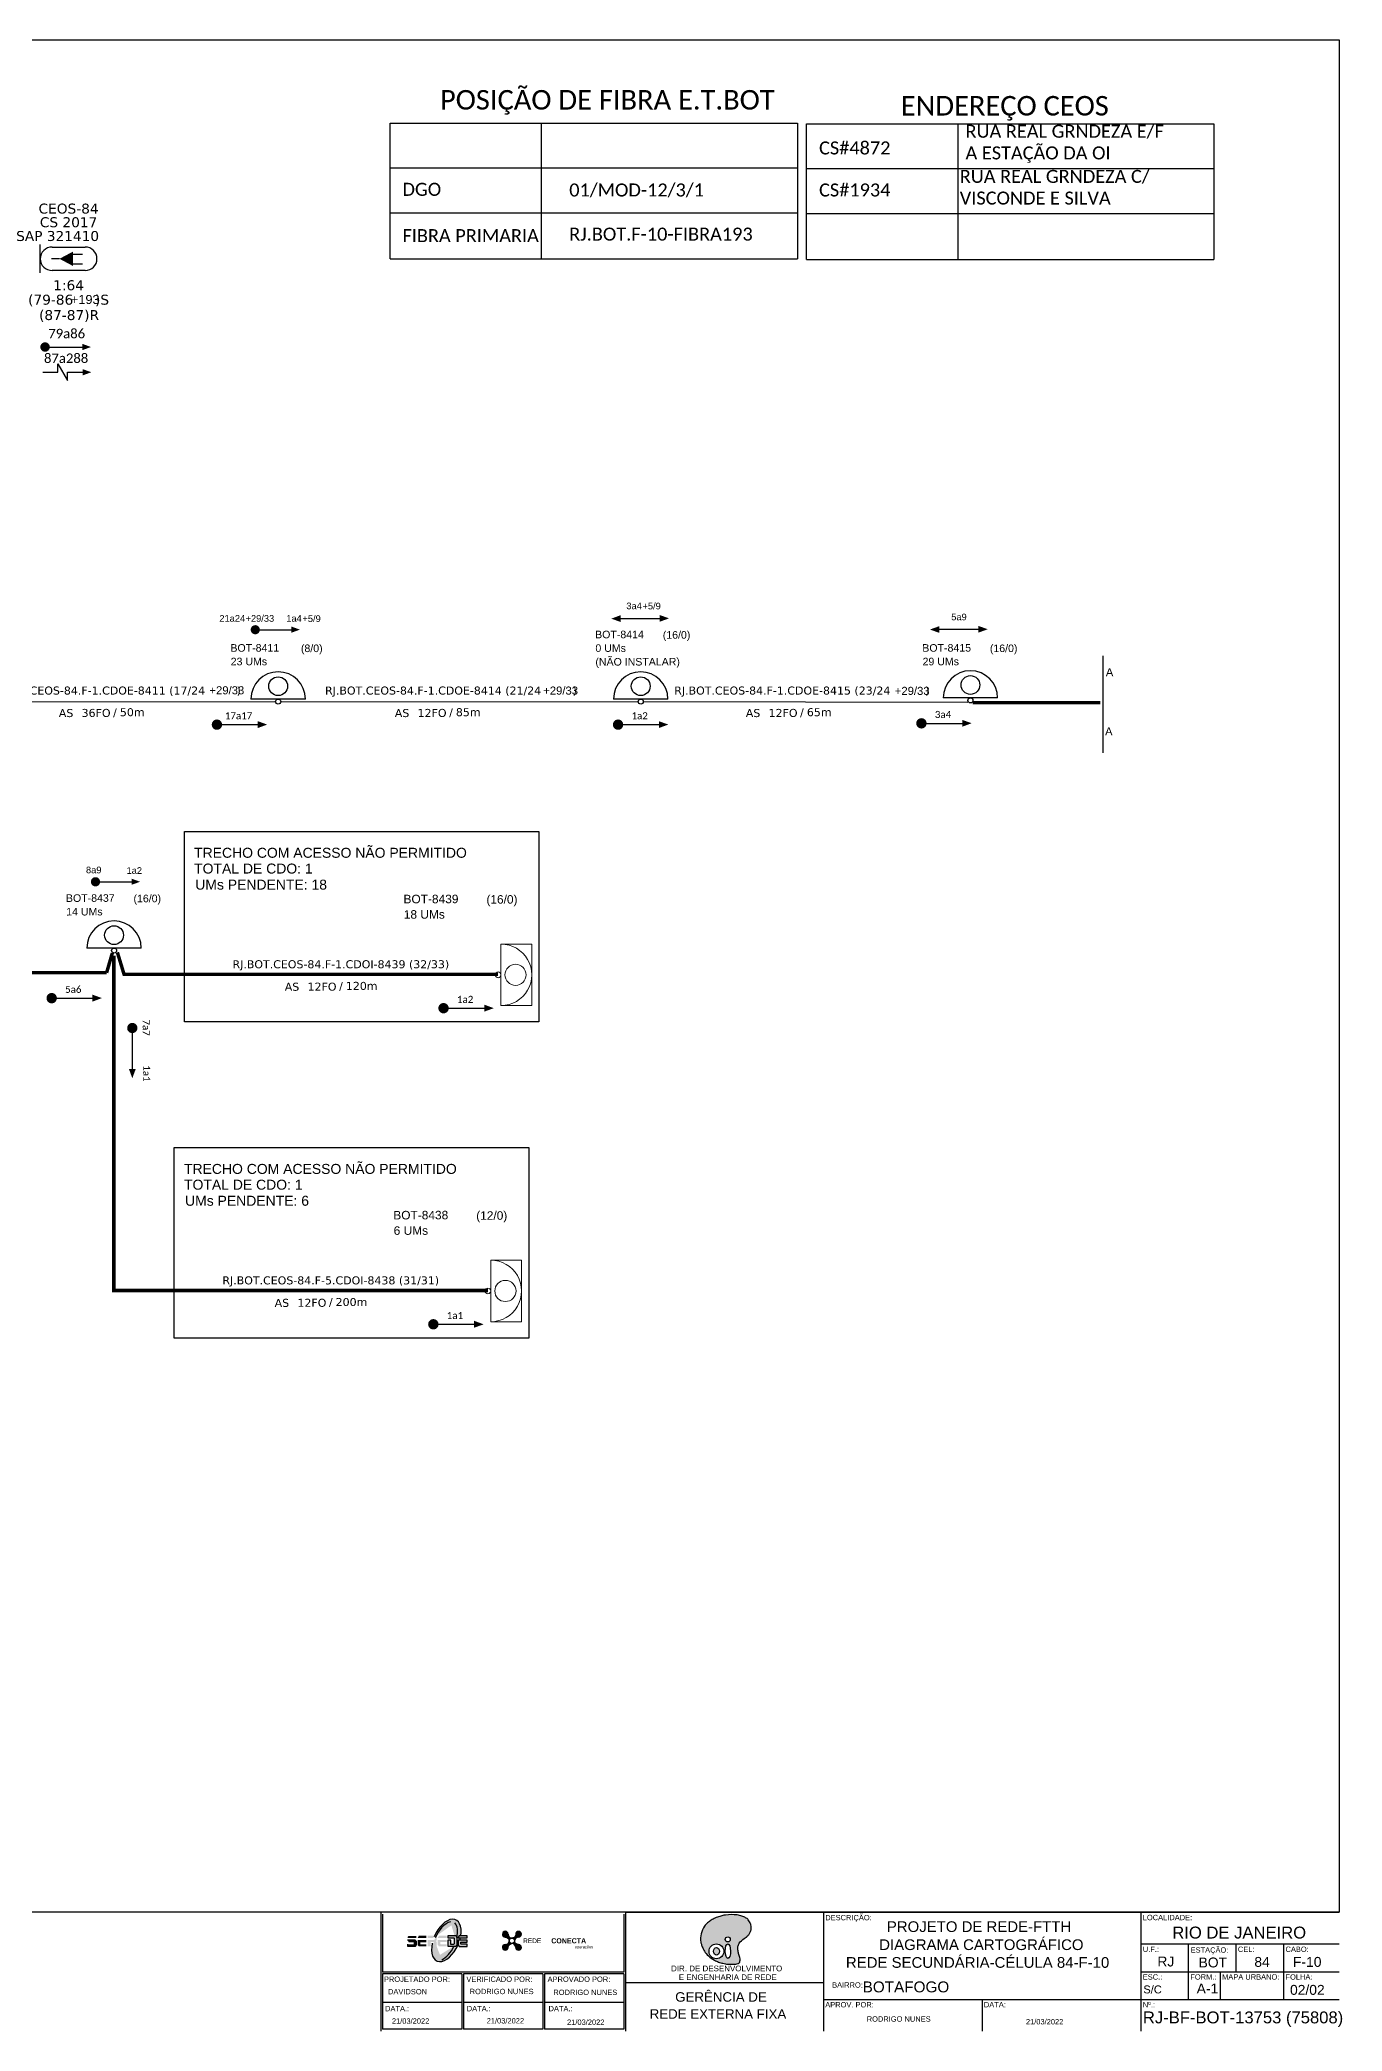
# Paper-space layout 'p(02)' of a CAD drawing. Header units: millimetres. Extents: x -20 to 278, y -8 to 203.
# Drawn here: x 140.3 to 278.1, y -7.5 to 203.3 of the extents above; entities that cross this region are included whole.
import ezdxf
from ezdxf.enums import TextEntityAlignment as Align

# ---------------------------------------------------------------- set-up
doc = ezdxf.new("R2010")
doc.units = ezdxf.units.MM
doc.header["$LTSCALE"] = 0.1
for name, color, linetype, lineweight in [("20.0-LEGENDA DOS CDO'S", 1, 'Continuous', 0), ('20.2-CDO_POSTE', 1, 'Continuous', 5), ('40.1-ETIQUETAS', 1, 'Continuous', 20)]:
    doc.layers.add(name, color=color, linetype=linetype, lineweight=lineweight)
for name, color, linetype in [('20.4-CEOS', 1, 'Continuous'), ('CAP a instalar', 1, 'Continuous'), ('SETA', 7, 'Continuous'), ('surveys legendas', 7, 'Continuous')]:
    doc.layers.add(name, color=color, linetype=linetype)
doc.styles.add('ARIAL', font='arial.ttf')
doc.styles.add('NORMOGRAFO', font='arial.ttf')
doc.styles.add('ROMANS', font='arial.ttf')
doc.styles.add('siredit', font='verdana.ttf')
doc.styles.add('WMF-Calibri0', font='calibri.ttf')
doc.linetypes.add('FENCELINE1', pattern='A,0.25,-0.1,[133,ltypeshp.shx,S=0.1,R=0,X=-0.1,Y=0],-0.1,1', length=1.45)

# ---------------------------------------------------------------- blocks, each defined once
blk = doc.blocks.new('CDOE-TEXTO PADRÃO')
at = {"layer": "20.0-LEGENDA DOS CDO'S", "color": 0, "style": 'ARIAL'}
for tag, p in [('CDO_N', (0.49, 7.39)), ('CORDOALHA', (0.5, 4.33)), ('SAP', (0.51, 1.67)), ('SPLITER_1', (0.59, -0.91)), ('SPLITER_2', (0.6, -3.55)), ('(XX-XX_F)S', (0.54, -8.29)), ('(XX-XX_L)S', (0.55, -10.83)), ('UMS', (0.55, -13.15))]:
    blk.add_attdef(tag, p, '', height=1.7, rotation=0.118, dxfattribs=at)
blk.add_attdef('FIBRAS_UTILIZADAS', text='', height=1.7, rotation=0.118, dxfattribs=at).set_placement((19.77, 7.43), align=Align.CENTER)
blk = doc.blocks.new('ETIQUETA_RS5F')
at = {"layer": '40.1-ETIQUETAS', "color": 0, "style": 'siredit'}
blk.add_text('/', height=1.5, dxfattribs=at).set_placement((1.55, -1.95), align=Align.MIDDLE_RIGHT)
for tag, p in [('ETIQUETA_R_PRIMARIA', (1.18, 4.1)), ('ETIQUETA_R_SECUNDARIA', (1.18, 2.1)), ('F_ATIVAS/F_MORTAS', (1.11, -4.24))]:
    blk.add_attdef(tag, text='', height=1.5, dxfattribs=at).set_placement(p, align=Align.MIDDLE_CENTER)
for tag, p in [('TIPO_CABO', (-6.62, -2.12)), ('CAP_CABO', (0.37, -2.09))]:
    blk.add_attdef(tag, text='', height=1.5, dxfattribs=at).set_placement(p, align=Align.MIDDLE_RIGHT)
blk.add_attdef('METROS', text='', height=1.5, dxfattribs=at).set_placement((2.11, -1.95), align=Align.MIDDLE_LEFT)
for tag, p in [('FUSÃO_1', (0.82, -8.39)), ('FUSÃO_2', (0.82, -10.6)), ('FUSÃO_3', (0.82, -12.93)), ('FUSÃO_4', (0.82, -15.14)), ('FUSÃO_5', (0.82, -17.16))]:
    blk.add_attdef(tag, text='', height=1.5, dxfattribs=at).set_placement(p, align=Align.CENTER)
blk = doc.blocks.new('CEOS_RP_CT_DRT')
at = {"layer": '20.4-CEOS', "color": 0}
for p, q in [((-4.54, 1.19), (-1.19, 1.19)), ((-1.19, -1.19), (-4.54, -1.19))]:
    blk.add_line(p, q, dxfattribs=at)
for points in [[(-5.73, -1.43), (-5.73, 1.44)], [(-3.79, 0), (-4.59, 0)], [(-2.47, 0.48), (-1.45, 0.48)], [(-2.47, -0.52), (-1.45, -0.52)]]:
    blk.add_lwpolyline(points, dxfattribs=at)
blk.add_lwpolyline([(-3.79, 0, 0, 1.47, 0), (-2.41, 0, 1.47, 1.47, 0)], format="xyseb", dxfattribs=at)
for centre, start, end in [((-4.54, 0), 90, 270), ((-1.19, 0), 270, 90)]:
    blk.add_arc(centre, 1.19, start, end, dxfattribs=at)
at = {"layer": '20.4-CEOS', "color": 7, "style": 'siredit'}
for tag, p in [('Nº_DA_CEOS', (-2.86, 5.6)), ('LOCAL', (-2.86, 4.24)), ('SAP', (-2.86, 2.78)), ('RACIO_SPLITAGEM', (-2.86, -1.88)), ('FIBRAS_SPLITTER', (-2.86, -3.58)), ('FIBRAS_TOP_C', (-2.86, -5.08)), ('RESERVA_FINAIS', (-2.86, -6.39))]:
    blk.add_attdef(tag, text='', height=1.01, dxfattribs=at).set_placement(p, align=Align.TOP_CENTER)
blk = doc.blocks.new('LOGOTIPO REDE CONECTA')
h = blk.add_hatch(color=40)
h.dxf.hatch_style = 1
h.paths.add_polyline_path([(2086.7, 1517.1), (2086.3, 1517.1, 0.924122), (2086.5, 1514, -0.371445), (2088.6, 1512.1, -0.414214), (2090, 1513.5, -0.416703), (2088, 1515.6, 0.373404)])
h.paths.add_polyline_path([(2095, 1515.4), (2095, 1515.7, 0.929009), (2092, 1515.6, -0.416703), (2090, 1513.5, -0.414214), (2091.4, 1512, -0.371445), (2093.5, 1514, 0.373557)])
h.paths.add_polyline_path([(2093.5, 1510.1, -0.416703), (2091.4, 1512.1, -0.414214), (2090, 1510.7, -0.371445), (2092, 1508.5, 0.924122), (2095, 1508.4), (2095, 1508.8, 0.373404)])
h.paths.add_polyline_path([(2090, 1510.7, -0.414214), (2088.6, 1512, -0.416703), (2086.5, 1510.1, 0.913444), (2086.3, 1507.1), (2086.7, 1507.1, 0.364971), (2088, 1508.5, -0.371445)])
at = {"color": 40}
for points in [[(2088, 1515.6, 0.416703), (2090, 1513.5)], [(2092, 1515.6, -0.416703), (2090, 1513.5)], [(2086.5, 1514, -0.370562), (2088.6, 1512.1)], [(2086.5, 1510.1, 0.416703), (2088.6, 1512)], [(2088, 1508.5, -0.370562), (2090, 1510.7)], [(2092, 1508.5, 0.370562), (2090, 1510.7)], [(2093.5, 1514, 0.370562), (2091.4, 1512)], [(2093.5, 1510.1, -0.416703), (2091.4, 1512.1)]]:
    blk.add_lwpolyline(points, format="xyb", dxfattribs=at)
blk.add_circle((2090, 1512.1), 1.4, dxfattribs=at)
for centre, start, end in [((2086.5, 1515.6), 1.6038, 267.7221), ((2093.5, 1515.5), 271.6274, 177.7457), ((2086.5, 1508.6), 92.3533, 358.4716), ((2093.5, 1508.6), 182.2779, 88.3962)]:
    blk.add_arc(centre, 1.51, start, end, dxfattribs=at)
at = {"width": 46.358, "attachment_point": 1}
for s, insert, char_height in [('{\\fBankGothic Md BT|b0|i0|c0|p34;REDE }', (2095.9, 1513.3), 2.5), ('{\\fBankGothic Md BT|b1|i0|c0|p34; CONECTA}', (2109.7, 1513.4), 2.7)]:
    blk.add_mtext(s, dxfattribs=dict(at, insert=insert, char_height=char_height))
at = {"color": 40, "insert": (2123.2, 1509.6), "char_height": 1.5, "width": 46.358, "attachment_point": 1}
blk.add_mtext('{\\fBankGothic Md BT|b0|i0|c0|p34;operações }', dxfattribs=at)
blk = doc.blocks.new('OI')
h = blk.add_hatch(color=40)
edge = h.paths.add_edge_path()
edge.add_spline(control_points=[(4.35, -0.67), (3.92, -0.99), (3.26, -1.5), (2.81, -2.59), (2.9, -3.5), (3.06, -4.27), (3.31, -4.85), (3.37, -5.39), (3.4, -5.88), (3.2, -6.4), (2.54, -6.61), (1.65, -6.63), (0.55, -6.67), (-0.56, -6.42), (-1.61, -6.14), (-2.77, -5.61), (-3.92, -4.77), (-4.89, -3.7), (-5.34, -2.65), (-5.6, -1.94), (-5.85, -0.96), (-5.71, 0.47), (-5.1, 2.02), (-4.14, 3.02), (-3.3, 3.61), (-2.37, 4.16), (-1.36, 4.44), (-0.56, 4.7), (0.79, 4.85), (2.24, 4.97), (3.79, 4.57), (4.67, 4.21), (5.44, 3.65), (5.76, 2.99), (6.03, 2.21), (6.01, 1.46), (5.72, 0.64), (5.31, 0.08), (4.88, -0.38), (4.51, -0.55), (4.35, -0.67)], knot_values=[0, 0, 0, 0, 1.60434, 2.417191, 3.427595, 4.282808, 4.776746, 5.304182, 5.888771, 6.258406, 6.858137, 7.79129, 8.986195, 10.124242, 11.187857, 12.242908, 13.953784, 15.414161, 16.515391, 17.349188, 17.675853, 19.552021, 21.515531, 22.568638, 23.63245, 24.621084, 25.782718, 26.745347, 27.142653, 29.870543, 31.004649, 31.921532, 32.709589, 33.801391, 34.042471, 35.192333, 35.971461, 36.628871, 37.254359, 37.836911, 37.836911, 37.836911, 37.836911], degree=3, periodic=0)
h.paths.add_polyline_path([(1.13, -0.87, -1), (-0.04, -0.87, -1)], flags=16)
edge = h.paths.add_edge_path(flags=16)
edge.add_ellipse((0.56, -3.59), major_axis=(-0.02, 1.71), ratio=0.361305, start_angle=0, end_angle=360)
h.paths.add_polyline_path([(-0.36, -3.62, -1), (-3.8, -3.62, -1)], flags=16)
edge = h.paths.add_edge_path(flags=0)
edge.add_ellipse((-2.08, -3.62), major_axis=(0, 0.885), ratio=0.758294, start_angle=0, end_angle=360)
at = {"color": 40}
for centre, radius in [((-2.08, -3.62), 1.72), ((0.54, -0.87), 0.587)]:
    blk.add_circle(centre, radius, dxfattribs=at)
blk.add_ellipse((-2.08, -3.62), major_axis=(0, 0.885), ratio=0.758294, start_param=-3.141592653589792, end_param=3.141592653589792, dxfattribs=at)
blk.add_ellipse((0.56, -3.59), major_axis=(-0.02, 1.71), ratio=0.361305, dxfattribs=at)
at = {"color": 40, "start_tangent": (-0.800898, -0.598801), "end_tangent": (-0.800898, -0.598801)}
blk.add_spline([(4.35, -0.67), (3.2, -1.78), (2.9, -2.54), (2.92, -3.55), (3.12, -4.38), (3.28, -4.85), (3.37, -5.37), (3.35, -5.95), (3.2, -6.29), (2.66, -6.55), (1.73, -6.63), (0.54, -6.62), (-0.58, -6.41), (-1.6, -6.11), (-2.56, -5.67), (-3.95, -4.67), (-4.89, -3.56), (-5.37, -2.56), (-5.64, -1.78), (-5.72, -1.46), (-5.63, 0.42), (-4.84, 2.22), (-4.13, 2.99), (-3.27, 3.62), (-2.4, 4.09), (-1.3, 4.47), (-0.37, 4.72), (0.02, 4.77), (2.75, 4.8), (3.85, 4.53), (4.69, 4.16), (5.31, 3.68), (5.85, 2.73), (5.93, 2.5), (5.94, 1.35), (5.67, 0.62), (5.29, 0.08), (4.84, -0.36), (4.35, -0.67)], degree=3, dxfattribs=at)

psp = doc.layouts.new('p(02)')

# ---------------------------------------------------------------- hatches: boundary and pattern name
h = psp.add_hatch(color=30)
h.dxf.hatch_style = 1
edge = h.paths.add_edge_path()
edge.add_ellipse((183.29, 2.1), major_axis=(-1.01, -2.17), ratio=0.55186, start_angle=476.7661, end_angle=631.9723)
edge.add_ellipse((183.29, 2.1), major_axis=(-1.01, -2.17), ratio=0.55186, start_angle=271.9723, end_angle=274.9122)
edge.add_ellipse((182, 2.32), major_axis=(-0.049, -0.149), ratio=0.777489, start_angle=129.8666, end_angle=197.4796, ccw=False)
edge.add_ellipse((183.39, 1.98), major_axis=(-0.96, -2.06), ratio=0.582596, start_angle=270.5363, end_angle=274.2423, ccw=False)
edge.add_ellipse((183.39, 1.98), major_axis=(-0.96, -2.06), ratio=0.582596, start_angle=206.259, end_angle=270.5363, ccw=False)
edge.add_arc((183.87, 3.55), 0.544, 50.9681, 106.8634, ccw=False)
edge.add_ellipse((182.93, 2.1), major_axis=(-0.98, -2.11), ratio=0.567494, start_angle=112.4405, end_angle=163.7553, ccw=False)
edge.add_line((184.42, 2.4), (184.42, 1.63))
edge.add_line((184.42, 1.63), (184.3, 1.48))
edge.add_line((184.3, 1.48), (184.1, 1.48))
edge.add_ellipse((182.93, 2.1), major_axis=(-0.98, -2.11), ratio=0.567494, start_angle=34.9099, end_angle=88.0745, ccw=False)
edge.add_arc((182.58, 0.66), 0.651, 220.5057, 291.4735, ccw=False)
edge.add_ellipse((183.39, 1.98), major_axis=(-0.96, -2.06), ratio=0.582596, start_angle=289.6432, end_angle=340.2069, ccw=False)
edge.add_line((181.94, 1.82), (181.81, 1.82))
edge.add_ellipse((183.29, 2.1), major_axis=(-1.01, -2.17), ratio=0.55186, start_angle=291.7687, end_angle=452.322)
edge.add_line((184.53, 1.64), (184.53, 2.13))
edge.add_line((184.53, 2.13), (184.71, 2.13))
edge.add_ellipse((183.29, 2.1), major_axis=(-1.01, -2.17), ratio=0.55186, start_angle=465.1726, end_angle=471.3327)
edge.add_line((184.78, 2.38), (184.53, 2.38))
edge.add_line((184.53, 2.38), (184.53, 2.43))
edge.add_line((184.53, 2.43), (184.66, 2.58))
edge.add_line((184.66, 2.58), (184.82, 2.58))
h = psp.add_hatch(color=30)
h.dxf.hatch_style = 1
h.paths.add_polyline_path([(180.13, 2.58), (179.29, 2.58, 0.255902), (179.18, 2.35), (180.13, 2.35)])
h.paths.add_polyline_path([(180.01, 2.13), (179.19, 2.13), (179.19, 2.09), (179.33, 1.9), (179.83, 1.9), (179.83, 1.69), (179.18, 1.69), (179.18, 1.49), (180.03, 1.49), (180.13, 1.63), (180.13, 1.97)])
h.paths.add_polyline_path([(181.19, 2.14), (180.24, 2.14), (180.24, 1.63), (180.37, 1.48), (181.18, 1.48), (181.18, 1.69), (180.54, 1.69), (180.54, 1.91), (181.19, 1.91)])
h.paths.add_polyline_path([(181.19, 2.59), (180.37, 2.59), (180.26, 2.37), (181.19, 2.37)])
h = psp.add_hatch(color=200)
h.dxf.hatch_style = 1
edge = h.paths.add_edge_path()
edge.add_ellipse((182, 2.32), major_axis=(-0.049, -0.149), ratio=0.777489, start_angle=197.4796, end_angle=265.5848, ccw=False)
edge.add_ellipse((183.29, 2.1), major_axis=(-1.01, -2.17), ratio=0.55186, start_angle=631.9723, end_angle=634.9122, ccw=False)
edge.add_line((182.06, 2.59), (181.32, 2.59))
edge.add_line((181.32, 2.59), (181.32, 2.37))
edge.add_line((181.32, 2.37), (181.89, 2.37))
edge = h.paths.add_edge_path()
edge.add_line((182.2, 2.01), (182.27, 2.13))
edge.add_line((182.27, 2.13), (182.27, 2.46))
edge.add_line((182.27, 2.46), (182.18, 2.52))
edge.add_ellipse((183.39, 1.98), major_axis=(-0.96, -2.06), ratio=0.582596, start_angle=270.5363, end_angle=274.2423)
edge.add_ellipse((182, 2.32), major_axis=(-0.049, -0.149), ratio=0.777489, start_angle=33.1212, end_angle=129.8666, ccw=False)
edge.add_line((182.02, 2.18), (182.01, 2.13))
edge.add_line((182.01, 2.13), (181.32, 2.13))
edge.add_line((181.32, 2.13), (181.32, 1.47))
edge.add_line((181.32, 1.47), (181.62, 1.47))
edge.add_line((181.62, 1.47), (181.62, 1.92))
edge.add_line((181.62, 1.92), (181.95, 1.92))
edge.add_line((181.95, 1.92), (181.98, 1.88))
edge.add_line((181.98, 1.88), (181.98, 1.47))
edge.add_line((181.98, 1.47), (182.27, 1.47))
edge.add_line((182.27, 1.47), (182.27, 1.93))
edge.add_line((182.27, 1.93), (182.2, 2.01))
h.paths.add_polyline_path([(183.32, 2.59), (182.51, 2.59), (182.37, 2.37), (183.32, 2.37)])
h.paths.add_polyline_path([(183.32, 2.13), (182.38, 2.13), (182.38, 1.64), (182.5, 1.47), (183.32, 1.47), (183.32, 1.69), (182.69, 1.69), (182.66, 1.72), (182.66, 1.92), (183.32, 1.92)])
h.paths.add_polyline_path([(184.28, 2.58), (183.45, 2.58), (183.45, 2.36), (184.08, 2.36), (184.11, 2.33), (184.11, 1.74), (184.08, 1.68), (183.75, 1.68), (183.75, 2.13), (183.46, 2.13), (183.46, 1.48), (184.3, 1.48), (184.42, 1.63), (184.42, 2.43)])
h.paths.add_polyline_path([(185.48, 2.58), (184.66, 2.58), (184.53, 2.43), (184.53, 2.38), (185.48, 2.38)])
h.paths.add_polyline_path([(184.82, 1.92), (185.48, 1.92), (185.48, 2.13), (184.53, 2.13), (184.53, 1.59), (184.65, 1.47), (185.48, 1.47), (185.48, 1.69), (184.85, 1.69), (184.82, 1.72)])

# ---------------------------------------------------------------- linework, layer by layer
at = {"color": 5}
for p, q in [((168.38, 133.49, 0.45), (162.62, 133.49, 0.45)), ((206.73, 133.49, 0.45), (200.97, 133.49, 0.45)), ((241.61, 133.61, 0.45), (235.85, 133.61, 0.45))]:
    psp.add_line(p, q, dxfattribs=at)
at = {"color": 1}
psp.add_line((151.01, 107.13, 0.45), (145.26, 107.13, 0.45), dxfattribs=at)
for p, q in [((176.35, 5.07, 0.45), (176.35, -7.5, 0.45)), ((176.53, 4.88, 0.45), (176.53, -1.26, 0.45)), ((202.06, 4.88, 0.45), (202.06, -1.26, 0.45)), ((202.25, 5.08, 0.45), (277.72, 5.08, 0.45)), ((202.25, 5.08, 0.45), (202.25, -7.5, 0.45)), ((223.17, 5.07, 0.45), (223.17, -7.51, 0.45)), ((256.75, 5.08, 0.45), (256.75, -7.5, 0.45)), ((256.75, 1.72, 0.45), (277.72, 1.72, 0.45)), ((261.78, 1.72, 0.45), (261.78, -4.15, 0.45)), ((266.81, 1.72, 0.45), (266.81, -1.21, 0.45)), ((271.85, 1.72, 0.45), (271.85, -4.15, 0.45)), ((202.06, -1.26, 0.45), (176.53, -1.26, 0.45)), ((176.53, -1.45, 0.45), (176.53, -7.31, 0.45)), ((184.92, -1.45, 0.45), (176.53, -1.45, 0.45)), ((184.92, -1.45, 0.45), (184.92, -7.31, 0.45)), ((193.49, -1.45, 0.45), (185.11, -1.45, 0.45)), ((185.11, -1.45, 0.45), (185.11, -7.31, 0.45)), ((193.49, -1.45, 0.45), (193.49, -7.31, 0.45)), ((193.68, -1.45, 0.45), (193.68, -7.31, 0.45)), ((202.06, -1.45, 0.45), (193.68, -1.45, 0.45)), ((202.06, -1.45, 0.45), (202.06, -7.31, 0.45)), ((256.75, -1.21, 0.45), (277.72, -1.21, 0.45)), ((265.14, -1.21, 0.45), (265.14, -4.15, 0.45)), ((202.25, -2.36, 0.45), (223.17, -2.36, 0.45)), ((223.17, -4.15, 0.45), (256.75, -4.15, 0.45)), ((239.96, -4.15, 0.45), (239.96, -7.5, 0.45)), ((256.75, -4.15, 0.45), (277.72, -4.15, 0.45)), ((184.92, -4.48, 0.45), (176.53, -4.48, 0.45)), ((193.49, -4.48, 0.45), (185.11, -4.48, 0.45)), ((202.06, -4.48, 0.45), (193.68, -4.48, 0.45)), ((184.92, -7.31, 0.45), (176.53, -7.31, 0.45)), ((193.49, -7.31, 0.45), (185.11, -7.31, 0.45)), ((202.06, -7.31, 0.45), (193.68, -7.31, 0.45))]:
    psp.add_line(p, q)
at = {"elevation": 0.45}
psp.add_lwpolyline([(277.72, 5.08), (-19.9, 5.08), (-19.9, 203.27), (277.72, 203.27)], close=True, dxfattribs=at)
psp.add_lwpolyline([(277.72, 5.08), (-19.9, 5.08), (-19.9, 203.27), (277.72, 203.27)], close=True, dxfattribs=at)
at = {"color": 3, "ltscale": 0.5, "elevation": 0.45}
for points in [[(177.34, 180.1), (177.34, 194.46), (220.42, 194.46), (220.42, 180.1)], [(193.31, 194.46), (193.31, 180.1)], [(221.4, 180.03), (221.4, 194.39), (264.48, 194.39), (264.48, 180.03)], [(237.38, 194.39), (237.38, 180.03)], [(177.34, 189.7), (220.42, 189.7)], [(221.4, 189.63), (264.48, 189.63)], [(177.34, 184.96), (220.42, 184.96)], [(221.4, 184.89), (264.48, 184.89)], [(177.34, 180.1), (220.42, 180.1)], [(221.4, 180.03), (264.48, 180.03)]]:
    psp.add_lwpolyline(points, dxfattribs=at)
at = {"color": 5}
for points, const_width, elevation in [([(140.59, 170.75, 1), (141.09, 170.75, 1)], 0.498, 1.15), ([(162.84, 140.83, 1), (163.32, 140.83, 1)], 0.484, 0.45)]:
    psp.add_lwpolyline(points, format="xyb", close=True, dxfattribs=dict(at, const_width=const_width, elevation=elevation))
at = {"color": 5, "elevation": 1.15}
psp.add_lwpolyline([(142.18, 168.08), (142.18, 168.96), (143.23, 167.2), (143.23, 168.08)], dxfattribs=at)
at = {"color": 1, "elevation": 0.45}
psp.add_lwpolyline([(252.74, 138.08), (252.74, 127.79)], dxfattribs=at)
at = {"color": 7, "elevation": 0.45}
for points, const_width in [([(158.75, 130.78, 1), (159.3, 130.78, 1)], 0.546), ([(201.18, 130.78, 1), (201.73, 130.78, 1)], 0.546), ([(233.27, 130.92, 1), (233.82, 130.92, 1)], 0.546), ([(145.93, 114.15, 1), (146.42, 114.15, 1)], 0.484), ([(141.27, 101.83, 1), (141.82, 101.83, 1)], 0.546), ([(150.07, 98.94, 1), (150.07, 98.4, 1)], 0.546)]:
    psp.add_lwpolyline(points, format="xyb", close=True, dxfattribs=dict(at, const_width=const_width))
at = {"color": 3, "elevation": 0.91}
for points in [[(155.58, 119.48), (193.08, 119.48), (193.08, 99.33), (155.58, 99.33)], [(154.51, 86.02), (192, 86.02), (192, 65.86), (154.51, 65.86)]]:
    psp.add_lwpolyline(points, close=True, dxfattribs=at)
at = {"const_width": 0.546, "elevation": 0.91}
for points in [[(182.72, 100.77, 1), (183.27, 100.77, 1)], [(181.64, 67.31, 1), (182.19, 67.31, 1)]]:
    psp.add_lwpolyline(points, format="xyb", close=True, dxfattribs=at)
at = {"color": 30, "elevation": 0.45}
for points in [[(179.18, 1.49), (180.03, 1.49), (180.13, 1.63), (180.13, 1.97), (180.01, 2.13), (179.19, 2.13)], [(179.18, 1.69), (179.18, 1.49)]]:
    psp.add_lwpolyline(points, dxfattribs=at)
at = {"color": 200, "elevation": 0.45}
for points in [[(183.45, 2.58), (183.45, 2.36), (184.08, 2.36), (184.11, 2.33), (184.11, 1.74), (184.08, 1.68), (183.75, 1.68), (183.75, 2.13), (183.46, 2.13), (183.46, 1.48), (184.3, 1.48), (184.42, 1.63), (184.42, 2.43), (184.28, 2.58), (183.45, 2.58)], [(184.53, 2.43), (184.53, 2.38), (185.48, 2.38), (185.48, 2.58), (184.66, 2.58), (184.53, 2.43)], [(184.53, 2.13), (184.53, 1.59), (184.65, 1.47), (185.48, 1.47), (185.48, 1.69), (184.85, 1.69), (184.82, 1.72), (184.82, 1.92), (185.48, 1.92), (185.48, 2.13), (184.53, 2.13)]]:
    psp.add_lwpolyline(points, dxfattribs=at)
at = {"color": 5}
for centre, radius in [((165.5, 134.85, 0.45), 0.993), ((203.85, 134.85, 0.45), 0.993), ((238.73, 134.98, 0.45), 0.993), ((165.5, 133.22, 0.45), 0.266), ((203.85, 133.22, 0.45), 0.266), ((238.73, 133.35, 0.45), 0.266)]:
    psp.add_circle(centre, radius, dxfattribs=at)
at = {"color": 1}
for centre, radius in [((148.14, 108.5, 0.45), 0.993), ((148.14, 106.87, 0.45), 0.266)]:
    psp.add_circle(centre, radius, dxfattribs=at)
at = {"color": 5}
for centre in [(165.5, 133.49, 0.45), (203.85, 133.49, 0.45), (238.73, 133.61, 0.45)]:
    psp.add_arc(centre, 2.88, 0, 180, dxfattribs=at)
at = {"color": 1}
psp.add_arc((148.14, 107.13, 0.45), 2.88, 0, 180, dxfattribs=at)
at = {"color": 30}
for centre, major_axis, ratio, start_param, end_param in [((183.29, 2.1, 0.45), (-1.01, -2.17), 0.55186, 8.321139, 11.081308), ((183.39, 1.98, 0.45), (-0.96, -2.06), 0.582596, 3.599899, 4.786431), ((182.93, 2.1, 0.45), (-0.98, -2.11), 0.567494, 1.962457, 2.85807), ((183.29, 2.1, 0.45), (-1.01, -2.17), 0.55186, 8.118794, 8.226307), ((183.29, 2.1, 0.45), (-1.01, -2.17), 0.55186, 5.092324, 7.894508), ((182.93, 2.1, 0.45), (-0.98, -2.11), 0.567494, 0.609293, 1.537191)]:
    psp.add_ellipse(centre, major_axis=major_axis, ratio=ratio, start_param=start_param, end_param=end_param, dxfattribs=at)
at = {"layer": '40.1-ETIQUETAS', "color": 1}
for p, q in [((189.07, 101.05, 0.91), (189.07, 107.55, 0.91)), ((187.99, 67.59, 0.91), (187.99, 74.09, 0.91))]:
    psp.add_line(p, q, dxfattribs=at)
at = {"layer": '40.1-ETIQUETAS', "color": 1, "elevation": 0.91}
for points in [[(189.07, 107.55), (192.32, 107.55), (192.32, 101.04), (189.07, 101.04)], [(187.99, 74.09), (191.25, 74.09), (191.25, 67.58), (187.99, 67.58)]]:
    psp.add_lwpolyline(points, close=True, dxfattribs=at)
at = {"layer": '40.1-ETIQUETAS', "color": 1}
for centre, major_axis, start_param, end_param in [((189.07, 104.3, 0.91), (-2.3, 2.3), 2.356194, 5.497787), ((190.61, 104.3, 0.91), (0.792, 0.792), 3.926991, 10.210176), ((188.77, 104.3, 0.91), (-0.213, 0.213), 2.356194490191767, 8.639379797371353), ((187.99, 70.84, 0.91), (-2.3, 2.3), 2.356194, 5.497787), ((189.54, 70.84, 0.91), (0.792, 0.792), 3.926991, 10.210176), ((187.69, 70.84, 0.91), (-0.213, 0.213), 2.356194490191767, 8.639379797371353)]:
    psp.add_ellipse(centre, major_axis=major_axis, ratio=1, start_param=start_param, end_param=end_param, dxfattribs=at)
at = {"layer": 'CAP a instalar', "color": 5, "linetype": 'FENCELINE1', "ltscale": 7}
for p, q in [((130.89, 133.2, 0.45), (165.23, 133.22, 0.45)), ((165.76, 133.22, 0.45), (203.58, 133.2, 0.45)), ((204.11, 133.22, 0.45), (238.45, 133.16, 0.45))]:
    psp.add_line(p, q, dxfattribs=at)
at = {"layer": 'CAP a instalar', "linetype": 'FENCELINE1', "ltscale": 30, "const_width": 0.365, "elevation": 0.45}
for points in [[(238.96, 133.11), (252.47, 133.11)], [(147.35, 104.52), (147.96, 106.61)], [(148.12, 106.34), (148.12, 70.89), (187.68, 70.89)], [(148.49, 106.68), (149.2, 104.35), (188.75, 104.35)], [(111.38, 104.52), (147.35, 104.52)]]:
    psp.add_lwpolyline(points, dxfattribs=at)
at = {"layer": 'SETA', "color": 5}
for points, elevation in [([(140.84, 170.75), (145.13, 170.75)], 1.15), ([(140.59, 168.08), (142.18, 168.08)], 1.15), ([(143.23, 168.08), (144.82, 168.08)], 1.15), ([(201.53, 142.02), (206.23, 142.02)], 0.45), ([(163.08, 140.83), (167.24, 140.83)], 0.45)]:
    psp.add_lwpolyline(points, dxfattribs=dict(at, elevation=elevation))
at = {"layer": 'SETA', "color": 7, "elevation": 0.45}
for points in [[(235.24, 140.87), (239.93, 140.87)], [(159.02, 130.78), (163.72, 130.78)], [(201.45, 130.78), (206.15, 130.78)], [(233.55, 130.92), (238.24, 130.92)], [(146.17, 114.15), (150.33, 114.15)], [(141.55, 101.83), (146.24, 101.83)], [(150.07, 98.67), (150.07, 93.98)]]:
    psp.add_lwpolyline(points, dxfattribs=at)
at = {"layer": 'SETA', "elevation": 0.91}
for points in [[(182.99, 100.77), (187.69, 100.77)], [(181.92, 67.31), (186.61, 67.31)]]:
    psp.add_lwpolyline(points, dxfattribs=at)
at = {"layer": 'SETA', "color": 5}
for points in [[(144.78, 171.09, 1.15), (145.7, 170.75, 1.15), (144.78, 170.42, 1.15)], [(144.82, 168.41, 1.15), (145.74, 168.08, 1.15), (144.82, 167.75, 1.15)], [(201.74, 141.64, 0.45), (200.74, 142, 0.45), (201.74, 142.37, 0.45)], [(205.85, 142.39, 0.45), (206.85, 142.03, 0.45), (205.85, 141.67, 0.45)], [(166.91, 141.16, 0.45), (167.8, 140.84, 0.45), (166.91, 140.51, 0.45)]]:
    psp.add_solid(points, dxfattribs=at)
at = {"layer": 'SETA', "color": 7}
for points in [[(239.55, 141.24, 0.45), (240.56, 140.88, 0.45), (239.55, 140.51, 0.45)], [(235.45, 140.49, 0.45), (234.45, 140.85, 0.45), (235.45, 141.21, 0.45)], [(163.34, 131.15, 0.45), (164.34, 130.79, 0.45), (163.34, 130.42, 0.45)], [(205.77, 131.15, 0.45), (206.77, 130.79, 0.45), (205.77, 130.42, 0.45)], [(237.86, 131.29, 0.45), (238.86, 130.93, 0.45), (237.86, 130.56, 0.45)], [(150, 114.48, 0.45), (150.89, 114.15, 0.45), (150, 113.83, 0.45)], [(145.86, 102.2, 0.45), (146.86, 101.84, 0.45), (145.86, 101.47, 0.45)], [(150.44, 94.35, 0.45), (150.07, 93.35, 0.45), (149.71, 94.35, 0.45)]]:
    psp.add_solid(points, dxfattribs=at)
at = {"layer": 'SETA'}
for points in [[(187.31, 101.14, 0.91), (188.31, 100.77, 0.91), (187.31, 100.41, 0.91)], [(186.23, 67.68, 0.91), (187.24, 67.31, 0.91), (186.23, 66.95, 0.91)]]:
    psp.add_solid(points, dxfattribs=at)

# ---------------------------------------------------------------- block references
at = {"color": 7, "xscale": 0.4564286496749528, "yscale": 0.4564286498025061, "zscale": 0.4564286496706915, "rotation": 0.1532895963212201}
psp.add_blockref('OI', (212.81, 2.6, 0.45), dxfattribs=at)
at = {"xscale": 0.200435503682339, "yscale": 0.2004355035508673, "zscale": 0.2004355036614919}
psp.add_blockref('LOGOTIPO REDE CONECTA', (-228.68, -301.01, 0.45), dxfattribs=at)
at = {"layer": '20.2-CDO_POSTE', "color": 5}
ref = psp.add_blockref('CDOE-TEXTO PADRÃO', (163.88, 133.14, 0.45), dxfattribs=dict(at, xscale=0.4704480013847352, yscale=0.4704480013847352, zscale=0.470448))
ref.add_attrib('CDO_N', 'BOT-8411', (160.45, 138.5, 0.45), dxfattribs={"layer": "20.0-LEGENDA DOS CDO'S", "color": 0, "height": 0.8, "rotation": 0.118, "style": 'ARIAL'})
ref.add_attrib('CORDOALHA', '23 UMs', (160.48, 137.06, 0.45), dxfattribs={"layer": "20.0-LEGENDA DOS CDO'S", "color": 0, "height": 0.8, "rotation": 0.118, "style": 'ARIAL'})
ref.add_attrib('FIBRAS_UTILIZADAS', '       (8/0)', dxfattribs={"layer": "20.0-LEGENDA DOS CDO'S", "color": 0, "height": 0.7997, "rotation": 0.118, "style": 'ARIAL'}).set_placement((167.97, 138.46, 0.45), align=Align.CENTER)
ref = psp.add_blockref('CDOE-TEXTO PADRÃO', (202.46, 134.57, 0.45), dxfattribs=dict(at, xscale=0.4704480013847352, yscale=0.4704480013847352, zscale=0.470448))
ref.add_attrib('CDO_N', 'BOT-8414', (199.03, 139.92, 0.45), dxfattribs={"layer": "20.0-LEGENDA DOS CDO'S", "color": 0, "height": 0.8, "rotation": 0.118, "style": 'ARIAL'})
ref.add_attrib('CORDOALHA', '0 UMs', (199.06, 138.48, 0.45), dxfattribs={"layer": "20.0-LEGENDA DOS CDO'S", "color": 0, "height": 0.8, "rotation": 0.118, "style": 'ARIAL'})
ref.add_attrib('SAP', '(NÃO INSTALAR)', (199.06, 137.03, 0.45), dxfattribs={"layer": "20.0-LEGENDA DOS CDO'S", "color": 0, "height": 0.7997, "rotation": 0.118, "style": 'ARIAL'})
ref.add_attrib('FIBRAS_UTILIZADAS', '       (16/0)', dxfattribs={"layer": "20.0-LEGENDA DOS CDO'S", "color": 0, "height": 0.7997, "rotation": 0.118, "style": 'ARIAL'}).set_placement((206.56, 139.88, 0.45), align=Align.CENTER)
ref = psp.add_blockref('CDOE-TEXTO PADRÃO', (237.07, 133.14, 0.45), dxfattribs=dict(at, xscale=0.4704480013847352, yscale=0.4704480013847352, zscale=0.470448))
ref.add_attrib('CDO_N', 'BOT-8415', (233.64, 138.5, 0.45), dxfattribs={"layer": "20.0-LEGENDA DOS CDO'S", "color": 0, "height": 0.8, "rotation": 0.118, "style": 'ARIAL'})
ref.add_attrib('CORDOALHA', '29 UMs', (233.67, 137.06, 0.45), dxfattribs={"layer": "20.0-LEGENDA DOS CDO'S", "color": 0, "height": 0.8, "rotation": 0.118, "style": 'ARIAL'})
ref.add_attrib('FIBRAS_UTILIZADAS', '       (16/0)', dxfattribs={"layer": "20.0-LEGENDA DOS CDO'S", "color": 0, "height": 0.7997, "rotation": 0.118, "style": 'ARIAL'}).set_placement((241.16, 138.46, 0.45), align=Align.CENTER)
at = {"layer": '20.2-CDO_POSTE', "color": 1}
ref = psp.add_blockref('CDOE-TEXTO PADRÃO', (146.48, 106.66, 0.45), dxfattribs=dict(at, xscale=0.4704480013847352, yscale=0.4704480013847352, zscale=0.470448))
ref.add_attrib('CDO_N', 'BOT-8437', (143.05, 112.02, 0.45), dxfattribs={"layer": "20.0-LEGENDA DOS CDO'S", "color": 0, "height": 0.8, "rotation": 0.118, "style": 'ARIAL'})
ref.add_attrib('CORDOALHA', '14 UMs', (143.08, 110.58, 0.45), dxfattribs={"layer": "20.0-LEGENDA DOS CDO'S", "color": 0, "height": 0.8, "rotation": 0.118, "style": 'ARIAL'})
ref.add_attrib('FIBRAS_UTILIZADAS', '       (16/0)', dxfattribs={"layer": "20.0-LEGENDA DOS CDO'S", "color": 0, "height": 0.7997, "rotation": 0.118, "style": 'ARIAL'}).set_placement((150.57, 111.98, 0.45), align=Align.CENTER)
at = {"layer": '20.4-CEOS', "color": 5}
ref = psp.add_blockref('CEOS_RP_CT_DRT', (146.33, 180.09, 0.45), dxfattribs=dict(at, xscale=1.046246245861054, yscale=1.046246245861054, zscale=1.046246243328))
ref.add_attrib('Nº_DA_CEOS', 'CEOS-84', dxfattribs={"color": 5, "height": 1.056, "style": 'siredit'}).set_placement((143.33, 185.93, 0.45), align=Align.TOP_CENTER)
ref.add_attrib('LOCAL', 'CS 2017', dxfattribs={"color": 5, "height": 1.056, "style": 'siredit'}).set_placement((143.33, 184.49, 0.45), align=Align.TOP_CENTER)
ref.add_attrib('SAP', 'SAP 321410', dxfattribs={"color": 5, "height": 1.056, "style": 'siredit'}).set_placement((142.17, 183.03, 0.45), align=Align.TOP_CENTER)
ref.add_attrib('RACIO_SPLITAGEM', '1:64', dxfattribs={"color": 5, "height": 1.056, "style": 'siredit'}).set_placement((143.33, 177.82, 0.45), align=Align.TOP_CENTER)
ref.add_attrib('FIBRAS_SPLITTER', '(79-86     )S', dxfattribs={"color": 5, "height": 1.0564, "style": 'siredit'}).set_placement((143.33, 176.29, 0.45), align=Align.TOP_CENTER)
ref.add_attrib('RESERVA_FINAIS', '(87-87)R', dxfattribs={"color": 5, "height": 1.056, "style": 'siredit'}).set_placement((143.38, 174.66, 0.45), align=Align.TOP_CENTER)
at = {"layer": '40.1-ETIQUETAS', "color": 5}
ref = psp.add_blockref('ETIQUETA_RS5F', (147.56, 133.2, 0.45), dxfattribs=dict(at, xscale=0.564537592739449, yscale=0.5645375927398891, zscale=0.5645375927399996))
ref.add_attrib('ETIQUETA_R_SECUNDARIA', 'RJ.BOT.CEOS-84.F-1.CDOE-8411 (17/24         )', dxfattribs={"color": 0, "height": 0.8468, "style": 'siredit'}).set_placement((148.23, 134.39, 0.45), align=Align.MIDDLE_CENTER)
ref.add_attrib('TIPO_CABO', 'AS', dxfattribs={"color": 7, "height": 0.847, "style": 'siredit'}).set_placement((143.83, 132.01, 0.45), align=Align.MIDDLE_RIGHT)
ref.add_attrib('CAP_CABO', '36FO', dxfattribs={"color": 7, "height": 0.847, "style": 'siredit'}).set_placement((147.77, 132.02, 0.45), align=Align.MIDDLE_RIGHT)
ref.add_attrib('METROS', '50m', dxfattribs={"color": 7, "height": 0.847, "style": 'siredit'}).set_placement((148.76, 132.1, 0.45), align=Align.MIDDLE_LEFT)
ref = psp.add_blockref('ETIQUETA_RS5F', (183.11, 133.2, 0.45), dxfattribs=dict(at, xscale=0.564537592739449, yscale=0.5645375927398891, zscale=0.5645375927399996))
ref.add_attrib('ETIQUETA_R_SECUNDARIA', 'RJ.BOT.CEOS-84.F-1.CDOE-8414 (21/24         )', dxfattribs={"color": 0, "height": 0.8468, "style": 'siredit'}).set_placement((183.78, 134.39, 0.45), align=Align.MIDDLE_CENTER)
ref.add_attrib('TIPO_CABO', 'AS', dxfattribs={"color": 7, "height": 0.847, "style": 'siredit'}).set_placement((179.37, 132.01, 0.45), align=Align.MIDDLE_RIGHT)
ref.add_attrib('CAP_CABO', '12FO', dxfattribs={"color": 7, "height": 0.847, "style": 'siredit'}).set_placement((183.31, 132.02, 0.45), align=Align.MIDDLE_RIGHT)
ref.add_attrib('METROS', '85m', dxfattribs={"color": 7, "height": 0.847, "style": 'siredit'}).set_placement((184.3, 132.1, 0.45), align=Align.MIDDLE_LEFT)
ref = psp.add_blockref('ETIQUETA_RS5F', (220.23, 133.2, 0.45), dxfattribs=dict(at, xscale=0.564537592739449, yscale=0.5645375927398891, zscale=0.5645375927399996))
ref.add_attrib('ETIQUETA_R_SECUNDARIA', 'RJ.BOT.CEOS-84.F-1.CDOE-8415 (23/24          )', dxfattribs={"color": 0, "height": 0.8468, "style": 'siredit'}).set_placement((220.9, 134.39, 0.45), align=Align.MIDDLE_CENTER)
ref.add_attrib('TIPO_CABO', 'AS', dxfattribs={"color": 7, "height": 0.847, "style": 'siredit'}).set_placement((216.5, 132.01, 0.45), align=Align.MIDDLE_RIGHT)
ref.add_attrib('CAP_CABO', '12FO', dxfattribs={"color": 7, "height": 0.847, "style": 'siredit'}).set_placement((220.44, 132.02, 0.45), align=Align.MIDDLE_RIGHT)
ref.add_attrib('METROS', '65m', dxfattribs={"color": 7, "height": 0.847, "style": 'siredit'}).set_placement((221.43, 132.1, 0.45), align=Align.MIDDLE_LEFT)
at = {"layer": '40.1-ETIQUETAS', "color": 1}
ref = psp.add_blockref('CDOE-TEXTO PADRÃO', (182.63, 105.83, 0.91), dxfattribs=dict(at, xscale=0.5306977408268069, yscale=0.5306977408270269, zscale=0.5306977408270845))
ref.add_attrib('CDO_N', 'BOT-8439', (178.76, 111.87, 0.91), dxfattribs={"layer": "20.0-LEGENDA DOS CDO'S", "color": 0, "height": 0.902, "rotation": 0.118, "style": 'ARIAL'})
ref.add_attrib('CORDOALHA', '18 UMs', (178.79, 110.24, 0.91), dxfattribs={"layer": "20.0-LEGENDA DOS CDO'S", "color": 0, "height": 0.902, "rotation": 0.118, "style": 'ARIAL'})
ref.add_attrib('FIBRAS_UTILIZADAS', '           (16/0)', dxfattribs={"layer": "20.0-LEGENDA DOS CDO'S", "color": 0, "height": 0.9021, "rotation": 0.118, "style": 'ARIAL'}).set_placement((187.25, 111.83, 0.91), align=Align.CENTER)
ref = psp.add_blockref('ETIQUETA_RS5F', (171.47, 104.23, 0.91), dxfattribs=dict(at, xscale=0.564537592739449, yscale=0.5645375927398891, zscale=0.5645375927398889))
ref.add_attrib('ETIQUETA_R_SECUNDARIA', 'RJ.BOT.CEOS-84.F-1.CDOI-8439 (32/33)', dxfattribs={"color": 0, "height": 0.8468, "style": 'siredit'}).set_placement((172.13, 105.42, 0.91), align=Align.MIDDLE_CENTER)
ref.add_attrib('TIPO_CABO', 'AS', dxfattribs={"color": 0, "height": 0.847, "style": 'siredit'}).set_placement((167.73, 103.04, 0.91), align=Align.MIDDLE_RIGHT)
ref.add_attrib('CAP_CABO', '12FO', dxfattribs={"color": 0, "height": 0.847, "style": 'siredit'}).set_placement((171.67, 103.05, 0.91), align=Align.MIDDLE_RIGHT)
ref.add_attrib('METROS', '120m', dxfattribs={"color": 0, "height": 0.847, "style": 'siredit'}).set_placement((172.66, 103.13, 0.91), align=Align.MIDDLE_LEFT)
ref = psp.add_blockref('CDOE-TEXTO PADRÃO', (181.56, 72.37, 0.91), dxfattribs=dict(at, xscale=0.5306977408268069, yscale=0.5306977408270269, zscale=0.5306977408270845))
ref.add_attrib('CDO_N', 'BOT-8438', (177.68, 78.41, 0.91), dxfattribs={"layer": "20.0-LEGENDA DOS CDO'S", "color": 0, "height": 0.902, "rotation": 0.118, "style": 'ARIAL'})
ref.add_attrib('CORDOALHA', '6 UMs', (177.72, 76.78, 0.91), dxfattribs={"layer": "20.0-LEGENDA DOS CDO'S", "color": 0, "height": 0.902, "rotation": 0.118, "style": 'ARIAL'})
ref.add_attrib('FIBRAS_UTILIZADAS', '           (12/0)', dxfattribs={"layer": "20.0-LEGENDA DOS CDO'S", "color": 0, "height": 0.9021, "rotation": 0.118, "style": 'ARIAL'}).set_placement((186.17, 78.37, 0.91), align=Align.CENTER)
ref = psp.add_blockref('ETIQUETA_RS5F', (170.39, 70.77, 0.91), dxfattribs=dict(at, xscale=0.564537592739449, yscale=0.5645375927398891, zscale=0.5645375927398889))
ref.add_attrib('ETIQUETA_R_SECUNDARIA', 'RJ.BOT.CEOS-84.F-5.CDOI-8438 (31/31)', dxfattribs={"color": 0, "height": 0.8468, "style": 'siredit'}).set_placement((171.06, 71.96, 0.91), align=Align.MIDDLE_CENTER)
ref.add_attrib('TIPO_CABO', 'AS', dxfattribs={"color": 0, "height": 0.847, "style": 'siredit'}).set_placement((166.66, 69.58, 0.91), align=Align.MIDDLE_RIGHT)
ref.add_attrib('CAP_CABO', '12FO', dxfattribs={"color": 0, "height": 0.847, "style": 'siredit'}).set_placement((170.6, 69.59, 0.91), align=Align.MIDDLE_RIGHT)
ref.add_attrib('METROS', '200m', dxfattribs={"color": 0, "height": 0.847, "style": 'siredit'}).set_placement((171.58, 69.67, 0.91), align=Align.MIDDLE_LEFT)

# ---------------------------------------------------------------- texts
at = {"color": 3, "style": 'ARIAL'}
for s, p in [('TRECHO COM ACESSO NÃO PERMITIDO', (156.61, 116.69, 0.45)), ('TOTAL DE CDO: 1', (156.61, 115.02, 0.45)), ('UMs PENDENTE: 18', (156.73, 113.32, 0.45)), ('TRECHO COM ACESSO NÃO PERMITIDO', (155.54, 83.23, 0.45)), ('TOTAL DE CDO: 1', (155.54, 81.56, 0.45)), ('UMs PENDENTE: 6', (155.65, 79.86, 0.45))]:
    psp.add_text(s, height=1.0561, dxfattribs=at).set_placement(p)
for s, height, style, p in [('DESCRIÇÃO:', 0.566, 'ROMANS', (223.37, 4.23, 0.45)), ('LOCALIDADE:', 0.566, 'ROMANS', (256.96, 4.24, 0.45)), ('U.F.:', 0.566, 'ROMANS', (256.96, 0.88, 0.45)), ('ESTAÇÃO:', 0.566, 'ROMANS', (262.02, 0.8, 0.45)), ('CEL:', 0.566, 'ROMANS', (267.02, 0.88, 0.45)), ('CABO:', 0.566, 'ROMANS', (272.06, 0.88, 0.45)), ('PROJETADO POR:', 0.5658, 'ROMANS', (176.69, -2.29, 0.45)), ('VERIFICADO POR:', 0.5658, 'ROMANS', (185.41, -2.29, 0.45)), ('APROVADO POR:', 0.5658, 'ROMANS', (194, -2.29, 0.45)), ('ESC.:', 0.566, 'ROMANS', (256.96, -2.05, 0.45)), ('FORM.:', 0.566, 'ROMANS', (261.99, -2.05, 0.45)), ('MAPA URBANO:', 0.566, 'ROMANS', (265.35, -2.05, 0.45)), ('FOLHA:', 0.566, 'ROMANS', (272.06, -2.05, 0.45)), ('DAVIDSON', 0.566, 'ROMANS', (177.12, -3.61, 0.45)), ('RODRIGO NUNES', 0.5658, 'ROMANS', (185.76, -3.59, 0.45)), ('RODRIGO NUNES', 0.5658, 'ROMANS', (194.61, -3.68, 0.45)), ('GERÊNCIA DE', 1.0062, 'NORMOGRAFO', (207.5, -4.39, 0.45)), ('BAIRRO:', 0.566, 'ROMANS', (224.1, -2.9, 0.45)), ('S/C', 0.841, 'ARIAL', (257.02, -3.51, 0.45)), ('DATA.:', 0.566, 'ROMANS', (176.81, -5.4, 0.45)), ('21/03/2022', 0.566, 'ROMANS', (177.53, -6.72, 0.45)), ('DATA.:', 0.566, 'ROMANS', (185.45, -5.4, 0.45)), ('21/03/2022', 0.566, 'ROMANS', (187.56, -6.69, 0.45)), ('DATA.:', 0.566, 'ROMANS', (194.1, -5.4, 0.45)), ('21/03/2022', 0.566, 'ROMANS', (196.06, -6.84, 0.45)), ('REDE EXTERNA FIXA', 1.0062, 'NORMOGRAFO', (204.8, -6.19, 0.45)), ('APROV. POR:', 0.566, 'ROMANS', (223.37, -4.99, 0.45)), ('RODRIGO NUNES', 0.5658, 'ROMANS', (227.76, -6.5, 0.45)), ('DATA:', 0.566, 'ROMANS', (240.15, -4.99, 0.45)), ('21/03/2022', 0.566, 'ROMANS', (244.6, -6.79, 0.45)), ('Nº.:', 0.566, 'ROMANS', (256.96, -4.99, 0.45))]:
    psp.add_text(s, height=height, dxfattribs=dict(style=style)).set_placement(p)
at = {"style": 'NORMOGRAFO'}
for s, p in [('DIAGRAMA CARTOGRÁFICO', (229.08, 1.08, 0.45)), ('PROJETO DE REDE-FTTH ', (229.89, 2.99, 0.45)), (' REDE SECUNDÁRIA-CÉLULA 84-F-10', (225.12, -0.8, 0.45))]:
    psp.add_text(s, height=1.132, rotation=359.9994, dxfattribs=at).set_placement(p)
for s, height, p in [('RIO DE JANEIRO', 1.2578, (267.16, 2.3, 0.45)), ('RJ', 1.048, (259.4, -0.66, 0.45)), ('BOT', 1.048, (264.37, -0.76, 0.45)), ('84', 1.048, (269.58, -0.7, 0.45)), ('F-10', 1.048, (274.36, -0.7, 0.45)), ('DIR. DE DESENVOLVIMENTO ', 0.6037, (213.06, -1.17, 0.45)), ('E ENGENHARIA DE REDE', 0.6037, (213.06, -2.1, 0.45)), ('A-1', 1.048, (263.8, -3.52, 0.45)), ('02/02', 1.048, (274.37, -3.66, 0.45)), ('RJ-BF-BOT-13753 (75808)', 1.2578, (267.57, -6.68, 0.45))]:
    psp.add_text(s, height=height, dxfattribs=at).set_placement(p, align=Align.CENTER)
at = {"linetype": 'ByBlock', "style": 'ARIAL'}
psp.add_text('BOTAFOGO', height=1.157, dxfattribs=at).set_placement((227.33, -3.4, 0.45))
at = {"color": 7, "width": 226.7876, "attachment_point": 1, "style": 'WMF-Calibri0'}
for s, insert, char_height in [('POSIÇÃO DE FIBRA E.T.BOT', (182.62, 197.95, 0.45), 2.0653), ('ENDEREÇO CEOS', (231.37, 197.32, 0.45), 2.0653), ('RUA REAL GRNDEZA E/F\\PA ESTAÇÃO DA OI', (238.21, 194.28, 0.45), 1.3769), ('CS#4872', (222.72, 192.51, 0.45), 1.377), ('DGO', (178.65, 188.13, 0.45), 1.377), ('01/MOD-12/3/1', (196.29, 188.06, 0.45), 1.3769), ('CS#1934', (222.72, 188.06, 0.45), 1.377), ('RUA REAL GRNDEZA C/\\PVISCONDE E SILVA', (237.6, 189.5, 0.45), 1.3769), ('RJ.BOT.F-10-FIBRA193', (196.29, 183.39, 0.45), 1.3769), ('FIBRA PRIMARIA', (178.65, 183.23, 0.45), 1.3769)]:
    psp.add_mtext(s, dxfattribs=dict(at, insert=insert, char_height=char_height))
at = {"color": 5, "char_height": 0.9967, "width": 12.637, "attachment_point": 5}
for s, insert in [('\\C7;\\fCalibri|b0|i0|c0|p34;79a86', (143.13, 172.17, 1.15)), ('{\\fCalibri|b0|i0|c0|p34;\\C7;87a288}', (143.07, 169.56, 1.15))]:
    psp.add_mtext(s, dxfattribs=dict(at, insert=insert))
at = {"color": 7, "char_height": 0.7425, "width": 13.8455, "attachment_point": 5}
for s, insert in [('\\C7;\\fCalibri|b0|i0|c0|p34;17a17', (161.31, 131.72, 0.45)), ('\\C7;\\fCalibri|b0|i0|c0|p34;1a2', (203.74, 131.72, 0.45)), ('\\C7;\\fCalibri|b0|i0|c0|p34;3a4', (235.83, 131.86, 0.45)), ('\\fCalibri|b0|i0|c0|p34;5a6', (143.83, 102.76, 0.45))]:
    psp.add_mtext(s, dxfattribs=dict(at, insert=insert))
at = {"char_height": 0.7425, "width": 13.8455, "attachment_point": 5}
for s, insert in [('\\C7;\\fCalibri|b0|i0|c0|p34;1a2', (185.28, 101.7, 0.91)), ('\\C7;\\fCalibri|b0|i0|c0|p34;1a1', (184.2, 68.24, 0.91))]:
    psp.add_mtext(s, dxfattribs=dict(at, insert=insert))
at = {"color": 7, "char_height": 0.7425, "width": 13.8455, "attachment_point": 5, "rotation": 270}
for s, insert in [('\\fCalibri|b0|i0|c0|p34;7a7', (151.54, 98.71, 0.45)), ('\\fCalibri|b0|i0|c0|p34;1a1', (151.59, 93.86, 0.45))]:
    psp.add_mtext(s, dxfattribs=dict(at, insert=insert))
at = {"layer": 'surveys legendas', "color": 1, "style": 'ARIAL'}
for s, height, p in [('+193', 0.962, (143.58, 175.3, 0.45)), ('+5/9', 0.702, (204.04, 142.98, 0.45)), ('+29/33', 0.702, (162.05, 141.67, 0.45)), ('+5/9', 0.702, (168.07, 141.65, 0.45)), ('A', 0.854, (253.05, 135.9, 0.45)), ('+29/33', 0.854, (158.23, 133.99, 0.45)), ('+29/33', 0.854, (193.54, 133.96, 0.45)), ('+29/33', 0.854, (230.73, 133.93, 0.45)), ('A', 0.854, (252.97, 129.64, 0.45))]:
    psp.add_text(s, height=height, dxfattribs=at).set_placement(p)
at = {"layer": 'surveys legendas', "color": 5, "style": 'ARIAL'}
for s, p in [('3a4', (202.33, 143, 0.45)), ('21a24', (159.28, 141.68, 0.45)), ('1a4', (166.36, 141.68, 0.45))]:
    psp.add_text(s, height=0.702, dxfattribs=at).set_placement(p)
at = {"layer": 'surveys legendas', "color": 7, "style": 'ARIAL'}
for s, p in [('5a9', (236.7, 141.83, 0.45)), ('8a9', (145.17, 115.05, 0.45)), ('1a2', (149.46, 114.99, 0.45))]:
    psp.add_text(s, height=0.702, dxfattribs=at).set_placement(p)

doc.saveas('drawing.dxf')
